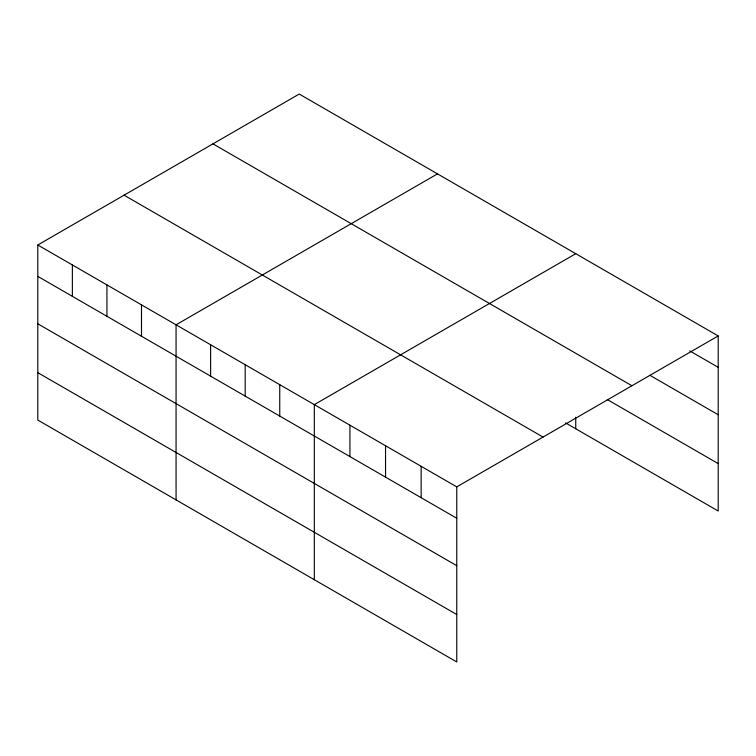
<?xml version="1.0" encoding="UTF-8"?>
<svg xmlns="http://www.w3.org/2000/svg" width="756" height="756" viewBox="0 0 756 756"><rect width="100%" height="100%" fill="white"/><g stroke="black" fill="none" stroke-linecap="round" stroke-linejoin="round"><path stroke-width="1.13" d="M456.766 565.677L456.766 486.873L37.8 244.991L37.8 420.062L456.766 661.954L456.766 565.677L37.8 323.795M37.8 244.991L299.234 94.046L718.2 335.938L718.2 511.009L565.582 422.906M437.497 173.871L176.063 324.806L176.063 499.886M575.751 253.695L314.316 404.63L314.316 579.71M456.766 486.873L718.2 335.938M689.708 350.878L718.2 367.321M650.028 375.382L718.2 414.742M212.965 143.857L631.931 385.749M607.295 399.565L718.2 463.598M124.069 195.18L543.035 437.062M37.8 276.375L456.766 518.266M37.8 372.651L456.766 614.533M575.751 417.208L575.751 428.775M421.149 466.31L421.149 497.703M385.541 445.756L385.541 477.14M349.924 425.193L349.924 456.577M279.748 384.672L279.748 416.065M245.19 364.723L245.19 396.106M210.622 344.764L210.622 376.157M141.495 304.857L141.495 336.24M106.927 284.899L106.927 316.282M72.368 264.94L72.368 296.333"/></g></svg>
